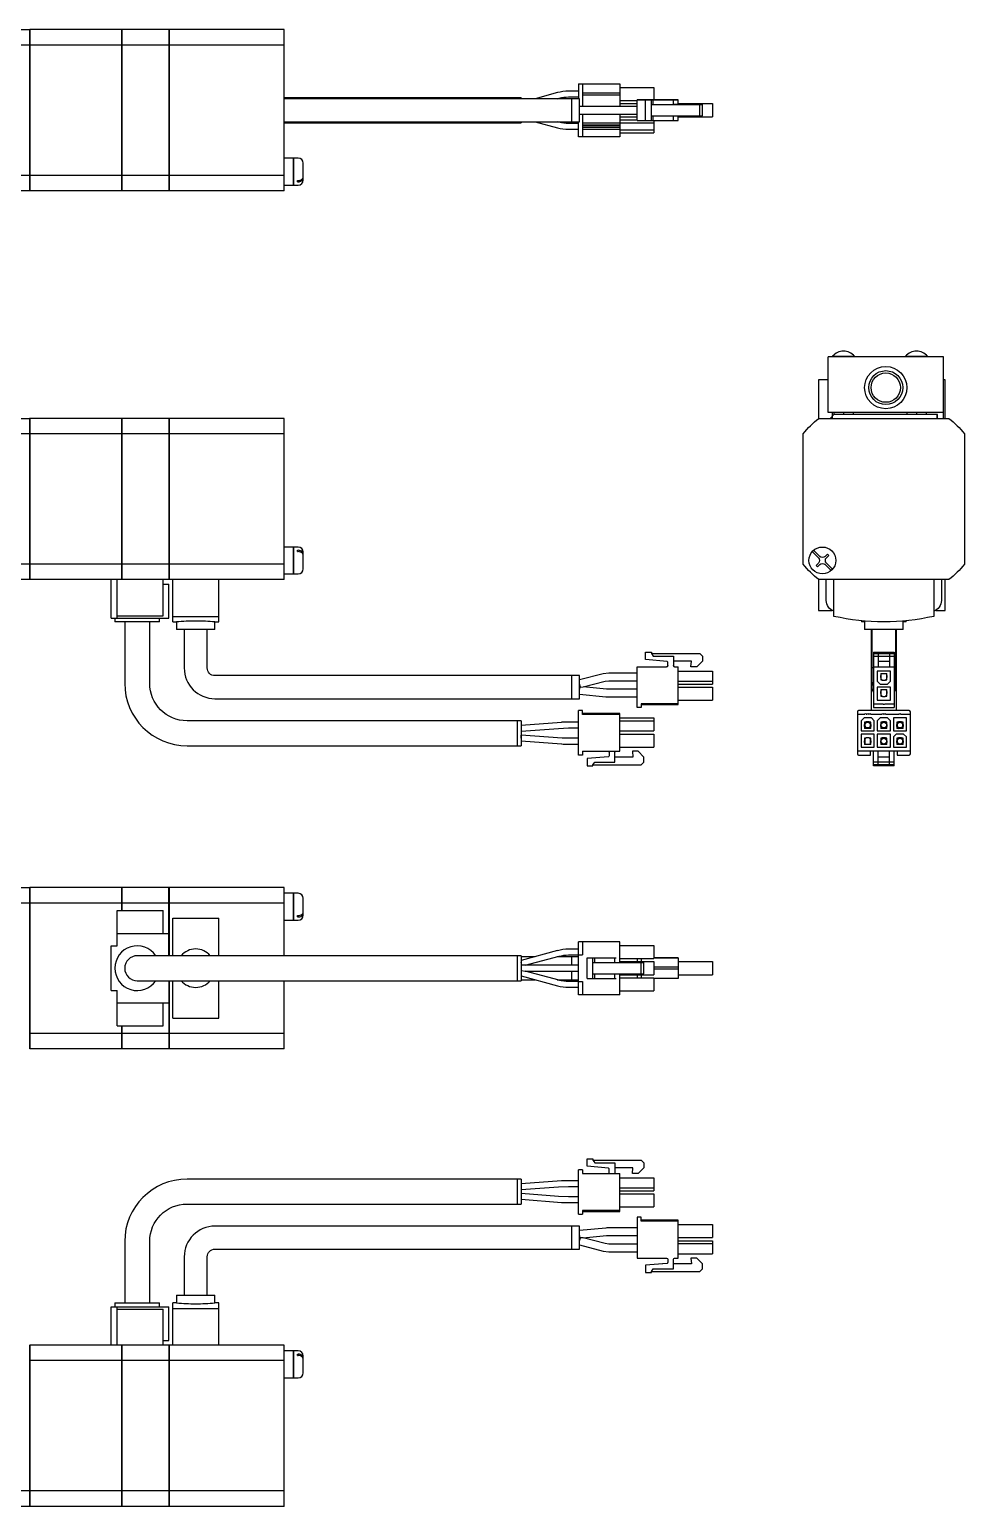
# Model space of a CAD drawing. Extents: x 0 to 506, y -8 to 412.
# Drawn here: x 262.4 to 506, y 27.5 to 412.1 of the extents above; entities that cross this region are included whole.
import ezdxf

# ---------------------------------------------------------------- set-up
doc = ezdxf.new("R2010")
doc.units = 0
doc.header["$LTSCALE"] = 0.5
doc.layers.add('MSM_CONTINUOUS', color=7, linetype='CONTINUOUS')

msp = doc.modelspace()

# ---------------------------------------------------------------- linework, layer by layer
at = {"layer": 'MSM_CONTINUOUS'}
for p, q in [((243.73, 412.1), (262.43, 412.1)), ((262.43, 412.1), (262.43, 370.1)), ((262.48, 412.05), (262.43, 412.05)), ((262.48, 412.1), (262.48, 370.1)), ((286.43, 412.1), (262.48, 412.1)), ((286.43, 412.1), (286.43, 370.1)), ((286.48, 412.05), (286.43, 412.05)), ((286.48, 412.1), (286.48, 370.1)), ((298.73, 412.1), (286.48, 412.1)), ((298.73, 412.1), (298.73, 370.1)), ((298.78, 412.05), (298.73, 412.05)), ((298.78, 412.1), (298.78, 370.1)), ((328.73, 412.1), (298.78, 412.1)), ((328.73, 370.1), (328.73, 412.1)), ((262.43, 408.07), (253.73, 408.07)), ((262.48, 407.82), (262.43, 407.82)), ((286.43, 408.07), (262.48, 408.07)), ((286.48, 407.82), (286.43, 407.82)), ((298.73, 408.07), (286.48, 408.07)), ((298.78, 407.82), (298.73, 407.82)), ((328.73, 408.07), (298.78, 408.07)), ((405.48, 398), (405.48, 394.1)), ((405.48, 398), (416.18, 398)), ((406.48, 398), (406.48, 392.1)), ((416.18, 398), (416.18, 392.1)), ((416.18, 397), (425.08, 397)), ((425.08, 397), (425.08, 393.8)), ((390.48, 394.35), (328.73, 394.35)), ((405.73, 394.1), (328.73, 394.1)), ((389.48, 394.35), (389.48, 394.1)), ((390.48, 394.35), (390.48, 394.1)), ((399.97, 395.67), (394.11, 394.1)), ((399.9, 394.1), (400.36, 394.22)), ((405.48, 396.05), (402.85, 396.05)), ((402.85, 394.55), (405.48, 394.55)), ((403.73, 388.1), (403.73, 394.1)), ((405.73, 388.1), (405.73, 394.1)), ((416.18, 395.55), (406.48, 395.55)), ((416.18, 395.05), (406.48, 395.05)), ((416.18, 393.6), (420.73, 393.6)), ((416.18, 392.8), (420.73, 392.8)), ((420.73, 393.8), (428.38, 393.8)), ((420.73, 393.8), (420.73, 393.8)), ((421.73, 393.8), (420.73, 393.8)), ((420.73, 388.4), (420.73, 393.8)), ((431.43, 393.8), (421.73, 393.8)), ((422.93, 388.4), (422.93, 393.8)), ((422.93, 393.8), (424.43, 393.8)), ((428.5, 393.8), (422.93, 393.8)), ((424.43, 393.8), (424.93, 393.8)), ((424.43, 388.4), (424.43, 393.8)), ((424.43, 392.6), (437.03, 392.6)), ((424.93, 393.8), (430.18, 393.8)), ((424.93, 392.6), (424.93, 393.8)), ((428.38, 393.8), (428.68, 393.8)), ((428.68, 393.8), (428.5, 393.8)), ((430.18, 393.8), (430.48, 393.8)), ((430.18, 392.6), (430.18, 393.8)), ((434.86, 392.6), (430.18, 392.6)), ((430.48, 392.6), (430.18, 392.6)), ((430.48, 393.8), (431.43, 393.8)), ((431.43, 393.8), (431.43, 393.8)), ((431.43, 392.6), (431.43, 393.8)), ((431.43, 392.8), (440.33, 392.8)), ((431.43, 392.8), (440.33, 392.8)), ((431.43, 392.8), (440.33, 392.8)), ((434.73, 392.6), (434.86, 392.6)), ((436.23, 392.6), (434.86, 392.6)), ((437.73, 392.6), (436.23, 392.6)), ((437.03, 389.6), (437.03, 392.6)), ((437.03, 392.6), (437.73, 392.6)), ((437.73, 389.6), (437.73, 392.6)), ((440.33, 392.8), (440.33, 389.4)), ((412.11, 392.1), (405.73, 392.1)), ((412.64, 392.1), (405.73, 392.1)), ((405.73, 390.1), (412.11, 390.1)), ((406.48, 390.1), (406.48, 384.2)), ((413.37, 392.1), (412.11, 392.1)), ((412.11, 390.1), (413.37, 390.1)), ((412.83, 392.1), (412.64, 392.1)), ((420.73, 392.1), (412.83, 392.1)), ((420.73, 392.1), (413.37, 392.1)), ((413.37, 390.1), (420.73, 390.1)), ((416.18, 390.1), (416.18, 384.2)), ((416.18, 389.4), (420.73, 389.4)), ((416.18, 388.6), (420.73, 388.6)), ((424.43, 389.6), (437.03, 389.6)), ((424.93, 388.4), (424.93, 389.6)), ((430.18, 388.4), (430.18, 389.6)), ((431.43, 388.4), (431.43, 389.6)), ((431.43, 389.4), (440.33, 389.4)), ((437.03, 389.6), (437.73, 389.6)), ((328.73, 388.1), (405.73, 388.1)), ((328.73, 387.85), (390.48, 387.85)), ((389.48, 388.1), (389.48, 387.85)), ((390.48, 388.1), (390.48, 387.85)), ((394.11, 388.1), (399.97, 386.53)), ((400.36, 387.98), (399.9, 388.1)), ((405.48, 387.65), (402.86, 387.65)), ((402.86, 386.15), (405.48, 386.15)), ((405.48, 384.2), (405.48, 388.1)), ((416.18, 387.7), (406.48, 387.7)), ((416.18, 387.2), (406.48, 387.2)), ((416.18, 387.15), (406.48, 387.15)), ((416.18, 386.65), (406.48, 386.65)), ((416.18, 386.6), (406.48, 386.6)), ((416.18, 386.1), (406.48, 386.1)), ((416.18, 387.85), (425.08, 387.85)), ((416.18, 385.95), (425.08, 385.95)), ((416.18, 385.2), (425.08, 385.2)), ((420.73, 388.4), (422.93, 388.4)), ((422.93, 388.4), (424.43, 388.4)), ((424.43, 388.4), (424.93, 388.4)), ((424.93, 388.4), (430.18, 388.4)), ((425.08, 388.4), (425.08, 385.2)), ((430.18, 388.4), (430.48, 388.4)), ((430.48, 388.4), (431.43, 388.4)), ((416.18, 384.2), (405.48, 384.2)), ((331.23, 378.6), (328.73, 378.6)), ((331.23, 371.6), (331.23, 378.6)), ((331.28, 378.55), (331.23, 378.55)), ((331.28, 371.6), (331.28, 378.6)), ((332.43, 378.6), (331.28, 378.6)), ((333.73, 372.9), (333.73, 377.3)), ((262.43, 374.13), (253.73, 374.13)), ((262.48, 374.39), (262.43, 374.39)), ((286.43, 374.13), (262.48, 374.13)), ((286.48, 374.39), (286.43, 374.39)), ((298.73, 374.13), (286.48, 374.13)), ((298.78, 374.39), (298.73, 374.39)), ((328.73, 374.13), (298.78, 374.13)), ((262.43, 370.1), (247.23, 370.1)), ((262.48, 370.15), (262.43, 370.15)), ((286.43, 370.1), (262.48, 370.1)), ((286.48, 370.15), (286.43, 370.15)), ((298.73, 370.1), (286.48, 370.1)), ((298.78, 370.15), (298.73, 370.15)), ((328.73, 370.1), (298.78, 370.1)), ((328.73, 371.6), (331.23, 371.6)), ((331.23, 371.65), (331.28, 371.65)), ((331.28, 371.6), (332.43, 371.6)), ((332.23, 372.81), (332.43, 372.81)), ((332.23, 372.46), (332.23, 372.81)), ((332.23, 372.46), (332.43, 372.46)), ((471.63, 327.01), (477.33, 327.01)), ((471.63, 327.01), (471.63, 326.85)), ((477.33, 326.85), (477.33, 327.01)), ((490.63, 327.01), (496.33, 327.01)), ((490.63, 327.01), (490.63, 326.85)), ((496.33, 326.85), (496.33, 327.01)), ((470.48, 312.35), (470.48, 326.85)), ((500.48, 326.85), (470.48, 326.85)), ((500.48, 310.85), (500.48, 326.85)), ((467.98, 320.85), (467.98, 310.85)), ((470.48, 320.85), (467.98, 320.85)), ((500.98, 320.85), (500.48, 320.85)), ((500.98, 310.85), (500.98, 320.85)), ((500.48, 312.35), (470.48, 312.35)), ((471.98, 311.85), (470.98, 310.85)), ((471.48, 312.35), (471.48, 310.85)), ((471.98, 312.35), (471.98, 311.85)), ((498.98, 311.85), (471.98, 311.85)), ((474.48, 312.35), (474.48, 311.85)), ((476.98, 312.35), (476.98, 311.85)), ((490.98, 312.35), (490.98, 311.85)), ((493.48, 312.35), (493.48, 311.85)), ((495.98, 312.35), (495.98, 311.85)), ((498.88, 310.85), (498.88, 311.85)), ((498.98, 310.85), (498.98, 311.85)), ((243.73, 310.85), (262.43, 310.85)), ((262.43, 310.85), (262.43, 268.85)), ((262.48, 310.8), (262.43, 310.8)), ((262.48, 310.85), (262.48, 268.85)), ((286.43, 310.85), (262.48, 310.85)), ((286.43, 310.85), (286.43, 268.85)), ((286.48, 310.8), (286.43, 310.8)), ((286.48, 310.85), (286.48, 268.85)), ((298.73, 310.85), (286.48, 310.85)), ((298.73, 310.85), (298.73, 268.85)), ((298.78, 310.8), (298.73, 310.8)), ((298.78, 310.85), (298.78, 268.85)), ((328.73, 310.85), (298.78, 310.85)), ((328.73, 268.85), (328.73, 310.85)), ((468.01, 310.85), (501.95, 310.85)), ((262.43, 306.82), (253.73, 306.82)), ((262.48, 306.57), (262.43, 306.57)), ((286.43, 306.82), (262.48, 306.82)), ((286.48, 306.57), (286.43, 306.57)), ((298.73, 306.82), (286.48, 306.82)), ((298.78, 306.57), (298.73, 306.57)), ((328.73, 306.82), (298.78, 306.82)), ((463.98, 272.88), (463.98, 306.82)), ((505.98, 306.82), (505.98, 272.88)), ((331.23, 277.35), (328.73, 277.35)), ((331.23, 270.35), (331.23, 277.35)), ((331.28, 277.3), (331.23, 277.3)), ((331.28, 270.35), (331.28, 277.35)), ((332.43, 277.35), (331.28, 277.35)), ((262.48, 273.14), (262.43, 273.14)), ((286.48, 273.14), (286.43, 273.14)), ((298.78, 273.14), (298.73, 273.14)), ((332.23, 276.5), (332.43, 276.5)), ((332.23, 276.14), (332.23, 276.5)), ((332.23, 276.14), (332.43, 276.14)), ((333.73, 271.65), (333.73, 276.05)), ((467.92, 274.56), (466.34, 276.14)), ((466.69, 276.5), (468.27, 274.91)), ((467.32, 272.54), (467.92, 273.14)), ((469.69, 274.91), (470.29, 275.51)), ((470.64, 275.16), (470.04, 274.56)), ((470.04, 273.14), (470.7, 272.48)), ((470.29, 275.51), (470.64, 275.16)), ((262.43, 272.88), (253.73, 272.88)), ((286.43, 272.88), (262.48, 272.88)), ((298.73, 272.88), (286.48, 272.88)), ((328.73, 272.88), (298.78, 272.88)), ((328.73, 270.35), (331.23, 270.35)), ((331.23, 270.4), (331.28, 270.4)), ((331.28, 270.35), (332.43, 270.35)), ((467.67, 272.19), (467.32, 272.54)), ((468.27, 272.79), (467.67, 272.19)), ((470.35, 272.13), (469.69, 272.79)), ((471.27, 271.21), (470.35, 272.13)), ((470.7, 272.48), (471.63, 271.56)), ((262.43, 268.85), (243.73, 268.85)), ((262.48, 268.9), (262.43, 268.9)), ((298.73, 268.85), (262.48, 268.85)), ((283.73, 258.85), (283.73, 268.85)), ((285.23, 258.85), (285.23, 268.85)), ((286.48, 268.9), (286.43, 268.9)), ((297.23, 259.45), (297.23, 268.85)), ((297.23, 267.65), (298.73, 267.65)), ((298.78, 268.9), (298.73, 268.9)), ((298.73, 258.85), (298.73, 267.65)), ((328.73, 268.85), (298.78, 268.85)), ((299.73, 257.86), (299.73, 268.85)), ((311.73, 257.86), (311.73, 268.85)), ((467.98, 268.88), (467.98, 260.85)), ((501.95, 268.85), (468.01, 268.85)), ((469.98, 263.43), (469.98, 268.85)), ((471.98, 259.28), (471.98, 268.85)), ((497.98, 268.85), (497.98, 259.28)), ((499.98, 268.85), (499.98, 263.43)), ((500.98, 260.85), (500.98, 268.85)), ((283.73, 258.85), (298.73, 258.85)), ((284.66, 258.85), (284.66, 257.85)), ((296.3, 257.85), (284.66, 257.85)), ((285.23, 259.45), (297.23, 259.45)), ((287.23, 257.85), (287.23, 241.85)), ((293.73, 241.85), (293.73, 257.85)), ((296.3, 257.85), (296.3, 258.85)), ((299.73, 259.28), (311.73, 259.28)), ((299.73, 257.86), (300.73, 257.86)), ((300.73, 257.86), (300.73, 255.85)), ((310.73, 257.86), (311.73, 257.86)), ((310.73, 255.85), (310.73, 257.86)), ((467.98, 260.85), (471.45, 260.85)), ((479.16, 258.14), (479.16, 257.85)), ((479.98, 257.85), (479.16, 257.85)), ((479.98, 258.07), (479.98, 255.85)), ((489.98, 255.85), (489.98, 258.07)), ((490.8, 257.85), (489.98, 257.85)), ((490.8, 257.85), (490.8, 258.14)), ((498.51, 260.85), (500.98, 260.85)), ((310.73, 255.85), (300.73, 255.85)), ((302.73, 255.85), (302.73, 245.85)), ((308.73, 245.85), (308.73, 255.85)), ((489.98, 255.85), (479.98, 255.85)), ((481.73, 234.75), (481.73, 255.85)), ((481.98, 240.85), (481.98, 255.85)), ((487.98, 255.85), (487.98, 240.85)), ((488.23, 255.85), (488.23, 234.75)), ((420.73, 246.15), (428.38, 246.15)), ((420.73, 235.55), (420.73, 246.15)), ((420.73, 246.15), (428.38, 246.15)), ((422.93, 249.95), (424.43, 249.95)), ((422.93, 248.04), (422.93, 249.95)), ((422.93, 249.95), (424.43, 249.95)), ((428.5, 247.55), (422.93, 248.04)), ((424.43, 249.95), (424.43, 249.65)), ((424.43, 249.65), (424.93, 248.95)), ((424.43, 249.65), (437.03, 249.65)), ((424.43, 249.65), (437.03, 249.65)), ((424.93, 248.95), (430.18, 248.95)), ((428.39, 246.15), (428.38, 246.15)), ((428.68, 246.45), (428.68, 247.35)), ((430.18, 248.95), (430.18, 246.45)), ((434.86, 247.65), (430.18, 247.65)), ((430.48, 246.15), (431.43, 246.15)), ((430.48, 246.15), (431.43, 246.15)), ((430.48, 246.15), (430.48, 246.15)), ((431.43, 236.3), (431.43, 246.15)), ((434.73, 246.15), (434.86, 247.65)), ((434.73, 246.15), (434.86, 247.65)), ((436.23, 246.15), (434.73, 246.15)), ((437.73, 247.65), (436.23, 246.15)), ((437.03, 249.65), (437.73, 248.95)), ((437.03, 249.65), (437.73, 248.95)), ((437.73, 248.95), (437.73, 247.65)), ((482.28, 249.95), (487.68, 249.95)), ((482.28, 249.95), (482.28, 235.55)), ((482.28, 249.65), (487.68, 249.65)), ((482.28, 248.95), (487.68, 248.95)), ((482.28, 246.15), (487.68, 246.15)), ((483.48, 249.65), (483.48, 246.15)), ((483.48, 247.65), (486.48, 247.65)), ((486.48, 249.65), (486.48, 246.15)), ((487.68, 249.95), (487.68, 235.55)), ((405.73, 243.85), (310.73, 243.85)), ((403.73, 237.85), (403.73, 243.85)), ((411.86, 244.33), (405.73, 242.74)), ((405.73, 237.85), (405.73, 243.85)), ((406.68, 240.92), (412.36, 242.4)), ((413.37, 244.53), (411.86, 244.33)), ((412.36, 242.4), (413.37, 242.53)), ((420.73, 244.53), (413.37, 244.53)), ((413.37, 242.53), (420.73, 242.53)), ((431.43, 245.05), (440.33, 245.05)), ((431.43, 245.05), (440.33, 245.05)), ((431.43, 242.4), (440.33, 242.4)), ((440.33, 245.05), (440.33, 241.65)), ((481.98, 243.85), (481.73, 243.85)), ((482.28, 245.85), (481.98, 245.85)), ((483.28, 245.05), (483.28, 242.4)), ((486.68, 245.05), (483.28, 245.05)), ((483.28, 242.4), (484.03, 241.65)), ((484.23, 243.9), (484.08, 243.9)), ((484.08, 243.9), (484.08, 243.4)), ((484.08, 243.4), (484.23, 243.4)), ((484.18, 244.4), (484.18, 243.9)), ((484.18, 244.4), (485.78, 244.4)), ((484.18, 243.4), (484.18, 242.75)), ((484.18, 242.75), (484.51, 242.75)), ((484.23, 244.4), (484.23, 243.03)), ((484.23, 243.03), (484.61, 242.65)), ((484.61, 242.65), (485.36, 242.65)), ((485.36, 242.65), (485.73, 243.03)), ((485.46, 242.75), (485.78, 242.75)), ((485.73, 243.03), (485.73, 244.4)), ((485.73, 243.9), (485.88, 243.9)), ((485.73, 243.4), (485.88, 243.4)), ((485.78, 243.9), (485.78, 244.4)), ((485.78, 242.75), (485.78, 243.4)), ((485.88, 243.4), (485.88, 243.9)), ((485.93, 241.65), (486.68, 242.4)), ((486.68, 242.4), (486.68, 245.05)), ((487.98, 245.85), (487.68, 245.85)), ((488.23, 243.85), (487.98, 243.85)), ((405.95, 240.86), (405.73, 241.7)), ((405.95, 240.86), (405.73, 241.7)), ((405.73, 240), (405.83, 241)), ((405.73, 239), (412.54, 238.34)), ((405.92, 240.99), (405.83, 241)), ((405.95, 240.86), (406.68, 240.92)), ((412.73, 240.33), (406.68, 240.92)), ((412.83, 240.33), (412.73, 240.33)), ((420.73, 240.33), (412.83, 240.33)), ((431.43, 241.65), (440.33, 241.65)), ((431.43, 240.85), (440.33, 240.85)), ((431.43, 240.85), (440.33, 240.85)), ((440.33, 240.85), (440.33, 237.45)), ((483.28, 240.85), (483.28, 237.45)), ((486.68, 240.85), (483.28, 240.85)), ((484.03, 241.65), (485.93, 241.65)), ((484.23, 239.7), (484.08, 239.7)), ((484.08, 239.7), (484.08, 239.2)), ((484.08, 239.2), (484.23, 239.2)), ((484.18, 240.2), (484.18, 239.7)), ((484.18, 240.2), (485.78, 240.2)), ((484.18, 239.2), (484.18, 238.55)), ((484.18, 238.55), (484.51, 238.55)), ((484.23, 240.2), (484.23, 238.83)), ((484.23, 238.83), (484.61, 238.45)), ((485.36, 238.45), (485.73, 238.83)), ((485.46, 238.55), (485.78, 238.55)), ((485.73, 238.83), (485.73, 240.2)), ((485.73, 239.7), (485.88, 239.7)), ((485.73, 239.2), (485.88, 239.2)), ((485.78, 239.7), (485.78, 240.2)), ((485.78, 238.55), (485.78, 239.2)), ((485.88, 239.2), (485.88, 239.7)), ((486.68, 237.45), (486.68, 240.85)), ((310.73, 237.85), (405.73, 237.85)), ((405.48, 223.15), (405.48, 234.75)), ((406.48, 234.75), (405.48, 234.75)), ((406.48, 233.75), (406.48, 234.75)), ((412.54, 238.34), (412.83, 238.33)), ((412.83, 238.33), (420.73, 238.33)), ((421.73, 235.55), (420.73, 235.55)), ((431.43, 236.55), (421.73, 236.55)), ((421.73, 236.55), (421.73, 235.55)), ((421.73, 236.3), (431.43, 236.3)), ((431.43, 237.45), (440.33, 237.45)), ((491.58, 234.75), (478.38, 234.75)), ((482.28, 236.55), (484.73, 236.55)), ((482.28, 235.55), (487.68, 235.55)), ((483.28, 237.45), (486.68, 237.45)), ((484.61, 238.45), (485.36, 238.45)), ((485.23, 236.55), (487.68, 236.55)), ((390.48, 232.1), (303.48, 232.1)), ((389.48, 232.1), (389.48, 225.6)), ((390.48, 232.1), (390.48, 225.6)), ((401.03, 231.69), (390.48, 230.85)), ((405.48, 231.73), (401.88, 231.73)), ((416.18, 234), (406.48, 234)), ((416.18, 233.75), (406.48, 233.75)), ((416.18, 224.15), (416.18, 234)), ((416.18, 232.85), (425.08, 232.85)), ((416.18, 232.1), (425.08, 232.1)), ((425.08, 232.85), (425.08, 229.45)), ((478.08, 234.45), (478.08, 223.45)), ((479.98, 233.75), (478.08, 233.75)), ((479.83, 232.85), (479.08, 232.1)), ((479.08, 232.1), (479.08, 229.45)), ((481.73, 232.85), (479.83, 232.85)), ((480.03, 231.1), (479.88, 231.1)), ((479.88, 231.1), (479.88, 230.6)), ((480.31, 231.75), (479.98, 231.75)), ((479.98, 231.75), (479.98, 231.1)), ((480.31, 231.75), (480.03, 231.48)), ((480.03, 231.48), (480.03, 230.1)), ((480.41, 231.85), (480.31, 231.75)), ((481.16, 231.85), (480.41, 231.85)), ((480.53, 233.75), (480.48, 233.75)), ((481, 231.7), (481.45, 231.56)), ((481.08, 233.75), (481.03, 233.75)), ((481.53, 231.48), (481.16, 231.85)), ((481.58, 231.75), (481.26, 231.75)), ((481.53, 230.1), (481.53, 231.48)), ((481.68, 231.1), (481.53, 231.1)), ((484.46, 233.75), (481.58, 233.75)), ((481.58, 231.1), (481.58, 231.75)), ((481.68, 230.6), (481.68, 231.1)), ((482.48, 232.1), (481.73, 232.85)), ((482.48, 229.45), (482.48, 232.1)), ((484.03, 232.85), (483.28, 232.1)), ((483.28, 232.1), (483.28, 229.45)), ((485.93, 232.85), (484.03, 232.85)), ((484.08, 231.1), (484.08, 230.6)), ((484.23, 231.1), (484.08, 231.1)), ((484.51, 231.75), (484.18, 231.75)), ((484.18, 231.75), (484.18, 231.1)), ((484.51, 231.75), (484.23, 231.48)), ((484.23, 231.48), (484.23, 230.1)), ((484.61, 231.85), (484.51, 231.75)), ((485.36, 231.85), (484.61, 231.85)), ((485.01, 233.75), (484.96, 233.75)), ((485.73, 231.48), (485.36, 231.85)), ((485.78, 231.75), (485.46, 231.75)), ((488.93, 233.75), (485.51, 233.75)), ((485.73, 230.1), (485.73, 231.48)), ((485.88, 231.1), (485.73, 231.1)), ((485.78, 231.1), (485.78, 231.75)), ((485.88, 230.6), (485.88, 231.1)), ((486.68, 232.1), (485.93, 232.85)), ((486.68, 229.45), (486.68, 232.1)), ((487.48, 232.85), (487.48, 229.45)), ((490.88, 232.85), (487.48, 232.85)), ((488.43, 231.1), (488.28, 231.1)), ((488.28, 231.1), (488.28, 230.6)), ((488.71, 231.75), (488.38, 231.75)), ((488.38, 231.75), (488.38, 231.1)), ((488.71, 231.75), (488.43, 231.48)), ((488.43, 231.48), (488.43, 230.1)), ((488.97, 231.7), (488.52, 231.56)), ((488.81, 231.85), (488.71, 231.75)), ((489.56, 231.85), (488.81, 231.85)), ((491.88, 233.75), (489.43, 233.75)), ((489.66, 231.75), (489.56, 231.85)), ((489.98, 231.75), (489.66, 231.75)), ((489.93, 231.48), (489.66, 231.75)), ((489.93, 230.1), (489.93, 231.48)), ((490.08, 231.1), (489.93, 231.1)), ((489.98, 231.1), (489.98, 231.75)), ((490.08, 230.6), (490.08, 231.1)), ((490.88, 229.45), (490.88, 232.85)), ((491.88, 223.45), (491.88, 234.45)), ((390.48, 227.6), (390.54, 228.35)), ((390.54, 228.35), (390.48, 228.32)), ((390.54, 229.35), (400.22, 230.12)), ((401.17, 227.55), (390.54, 228.35)), ((400.22, 230.12), (402.86, 230.23)), ((405.48, 227.53), (401.86, 227.53)), ((402.86, 230.23), (405.48, 230.23)), ((416.18, 229.45), (425.08, 229.45)), ((416.18, 228.65), (425.08, 228.65)), ((425.08, 228.65), (425.08, 225.25)), ((479.08, 229.45), (482.48, 229.45)), ((479.08, 228.65), (479.08, 225.25)), ((482.48, 228.65), (479.08, 228.65)), ((479.88, 230.6), (480.03, 230.6)), ((479.98, 230.6), (479.98, 230.1)), ((481.58, 230.1), (479.98, 230.1)), ((479.98, 227.55), (479.98, 226.9)), ((480.31, 227.55), (479.98, 227.55)), ((480.41, 227.65), (480.03, 227.28)), ((480.03, 227.28), (480.03, 225.9)), ((481.16, 227.65), (480.41, 227.65)), ((481.09, 230.1), (480.57, 230.26)), ((481.26, 227.55), (481.16, 227.65)), ((481.58, 227.55), (481.26, 227.55)), ((481.53, 227.28), (481.26, 227.55)), ((481.68, 230.6), (481.53, 230.6)), ((481.53, 225.9), (481.53, 227.28)), ((481.58, 230.1), (481.58, 230.6)), ((481.58, 226.9), (481.58, 227.55)), ((482.48, 225.25), (482.48, 228.65)), ((483.28, 229.45), (486.68, 229.45)), ((483.28, 228.65), (483.28, 225.25)), ((486.68, 228.65), (483.28, 228.65)), ((484.08, 230.6), (484.23, 230.6)), ((484.18, 230.6), (484.18, 230.1)), ((485.78, 230.1), (484.18, 230.1)), ((484.51, 227.55), (484.18, 227.55)), ((484.18, 227.55), (484.18, 226.9)), ((484.24, 230.1), (484.23, 230.18)), ((484.61, 227.65), (484.23, 227.28)), ((484.23, 227.28), (484.23, 225.9)), ((485.36, 227.65), (484.61, 227.65)), ((485.73, 227.28), (485.36, 227.65)), ((485.78, 227.55), (485.46, 227.55)), ((485.88, 230.6), (485.73, 230.6)), ((485.73, 230.1), (485.73, 230.18)), ((485.73, 225.9), (485.73, 227.28)), ((485.78, 230.1), (485.78, 230.6)), ((485.78, 226.9), (485.78, 227.55)), ((486.68, 225.25), (486.68, 228.65)), ((487.48, 229.45), (490.88, 229.45)), ((488.23, 228.65), (487.48, 227.9)), ((487.48, 227.9), (487.48, 225.25)), ((490.13, 228.65), (488.23, 228.65)), ((488.28, 230.6), (488.43, 230.6)), ((488.38, 230.6), (488.38, 230.1)), ((489.98, 230.1), (488.38, 230.1)), ((488.71, 227.55), (488.38, 227.55)), ((488.38, 227.55), (488.38, 226.9)), ((488.81, 227.65), (488.43, 227.28)), ((488.43, 227.28), (488.43, 225.9)), ((489.56, 227.65), (488.81, 227.65)), ((489.38, 227.5), (488.84, 227.65)), ((488.87, 230.1), (489.4, 230.26)), ((489.93, 227.28), (489.56, 227.65)), ((489.98, 227.55), (489.66, 227.55)), ((490.08, 230.6), (489.93, 230.6)), ((489.93, 225.9), (489.93, 227.28)), ((489.98, 230.1), (489.98, 230.6)), ((489.98, 226.9), (489.98, 227.55)), ((490.88, 227.9), (490.13, 228.65)), ((490.88, 225.25), (490.88, 227.9)), ((303.48, 225.6), (390.48, 225.6)), ((390.48, 226.85), (401.05, 226.06)), ((401.86, 226.03), (405.48, 226.03)), ((406.48, 223.15), (405.48, 223.15)), ((406.48, 224.15), (406.48, 223.15)), ((406.48, 224.15), (416.18, 224.15)), ((413.43, 223.85), (413.43, 222.95)), ((414.93, 221.35), (414.93, 223.85)), ((416.18, 225.25), (425.08, 225.25)), ((420.98, 224.15), (419.48, 224.15)), ((419.48, 224.15), (419.61, 222.65)), ((422.48, 222.65), (420.98, 224.15)), ((491.88, 224.15), (478.08, 224.15)), ((478.38, 223.15), (481.48, 223.15)), ((479.08, 225.25), (482.48, 225.25)), ((480.03, 226.9), (479.88, 226.9)), ((479.88, 226.9), (479.88, 226.4)), ((479.88, 226.4), (480.03, 226.4)), ((479.98, 226.4), (479.98, 225.9)), ((481.58, 225.9), (479.98, 225.9)), ((481.48, 223.15), (481.48, 224.15)), ((481.68, 226.9), (481.53, 226.9)), ((481.68, 226.4), (481.53, 226.4)), ((481.58, 225.9), (481.58, 226.4)), ((481.68, 226.4), (481.68, 226.9)), ((482.28, 220.35), (482.28, 224.15)), ((483.28, 225.25), (486.68, 225.25)), ((483.48, 220.65), (483.48, 224.15)), ((484.23, 226.9), (484.08, 226.9)), ((484.08, 226.9), (484.08, 226.4)), ((484.08, 226.4), (484.23, 226.4)), ((484.18, 226.4), (484.18, 225.9)), ((485.78, 225.9), (484.18, 225.9)), ((485.88, 226.9), (485.73, 226.9)), ((485.88, 226.4), (485.73, 226.4)), ((485.78, 225.9), (485.78, 226.4)), ((485.88, 226.4), (485.88, 226.9)), ((486.48, 220.65), (486.48, 224.15)), ((487.48, 225.25), (490.88, 225.25)), ((487.68, 220.35), (487.68, 224.15)), ((488.28, 226.9), (488.28, 226.4)), ((488.43, 226.9), (488.28, 226.9)), ((488.28, 226.4), (488.43, 226.4)), ((488.38, 226.4), (488.38, 225.9)), ((489.98, 225.9), (488.38, 225.9)), ((488.43, 226.21), (488.98, 226.05)), ((488.48, 224.15), (488.48, 223.15)), ((488.48, 223.15), (491.58, 223.15)), ((490.08, 226.9), (489.93, 226.9)), ((490.08, 226.4), (489.93, 226.4)), ((489.98, 225.9), (489.98, 226.4)), ((490.08, 226.4), (490.08, 226.9)), ((413.25, 222.75), (407.68, 222.27)), ((407.68, 222.27), (407.68, 220.35)), ((407.68, 220.35), (409.18, 220.35)), ((409.18, 220.65), (409.68, 221.35)), ((409.18, 220.35), (409.18, 220.65)), ((409.18, 220.65), (421.78, 220.65)), ((409.68, 221.35), (414.93, 221.35)), ((419.61, 222.65), (414.93, 222.65)), ((421.78, 220.65), (422.48, 221.35)), ((422.48, 221.35), (422.48, 222.65)), ((487.68, 221.35), (482.28, 221.35)), ((487.68, 220.65), (482.28, 220.65)), ((487.68, 220.35), (482.28, 220.35)), ((486.48, 222.65), (483.48, 222.65)), ((247.23, 188.67), (262.43, 188.67)), ((262.43, 188.67), (262.43, 146.67)), ((262.48, 188.62), (262.43, 188.62)), ((262.48, 188.67), (262.48, 146.67)), ((286.43, 188.67), (262.48, 188.67)), ((286.43, 188.67), (286.43, 182.67)), ((286.48, 188.62), (286.43, 188.62)), ((286.48, 188.67), (286.48, 182.67)), ((298.73, 188.67), (286.48, 188.67)), ((298.73, 170.92), (298.73, 188.67)), ((298.78, 188.62), (298.73, 188.62)), ((298.78, 188.67), (298.78, 170.92)), ((328.73, 188.67), (298.78, 188.67)), ((328.73, 170.92), (328.73, 188.67)), ((262.43, 184.64), (253.73, 184.64)), ((286.43, 184.64), (262.48, 184.64)), ((298.73, 184.64), (286.48, 184.64)), ((328.73, 184.64), (298.78, 184.64)), ((331.23, 187.17), (328.73, 187.17)), ((331.23, 180.17), (331.23, 187.17)), ((331.28, 187.12), (331.23, 187.12)), ((331.28, 180.17), (331.28, 187.17)), ((332.43, 187.17), (331.28, 187.17)), ((333.73, 181.47), (333.73, 185.87)), ((262.48, 184.38), (262.43, 184.38)), ((285.23, 173.45), (285.23, 182.67)), ((285.23, 182.67), (297.23, 182.67)), ((286.48, 184.38), (286.43, 184.38)), ((297.23, 176.67), (297.23, 182.67)), ((298.78, 184.38), (298.73, 184.38)), ((332.23, 181.37), (332.43, 181.37)), ((332.23, 181.02), (332.23, 181.37)), ((332.23, 181.02), (332.43, 181.02)), ((299.73, 170.92), (299.73, 180.67)), ((299.73, 180.67), (311.73, 180.67)), ((311.73, 170.92), (311.73, 180.67)), ((328.73, 180.17), (331.23, 180.17)), ((331.23, 180.22), (331.28, 180.22)), ((331.28, 180.17), (332.43, 180.17)), ((283.73, 161.89), (283.73, 173.45)), ((283.73, 173.45), (285.23, 173.45)), ((285.23, 176.67), (298.73, 176.67)), ((405.48, 160.77), (405.48, 174.57)), ((416.18, 174.57), (405.48, 174.57)), ((406.48, 174.57), (406.48, 171.17)), ((416.18, 169.17), (416.18, 174.57)), ((416.18, 173.57), (425.08, 173.57)), ((425.08, 173.57), (425.08, 170.17)), ((390.48, 170.92), (290.48, 170.92)), ((389.48, 170.92), (389.48, 164.42)), ((399.97, 172.24), (390.48, 169.69)), ((390.48, 170.92), (390.48, 164.42)), ((394.11, 170.67), (390.48, 170.67)), ((391.51, 168.42), (400.36, 170.79)), ((405.48, 170.67), (399.9, 170.67)), ((405.48, 172.62), (402.86, 172.62)), ((402.86, 171.12), (405.48, 171.12)), ((403.73, 168.42), (403.73, 170.67)), ((405.48, 171.17), (406.48, 171.17)), ((407.68, 164.97), (407.68, 170.37)), ((407.68, 170.37), (415.23, 170.37)), ((409.18, 164.97), (409.18, 170.37)), ((409.68, 169.17), (409.68, 170.37)), ((414.93, 169.17), (414.93, 170.37)), ((416.18, 170.17), (425.08, 170.17)), ((416.18, 169.37), (425.08, 169.37)), ((420.73, 170.17), (420.73, 169.37)), ((421.73, 170.17), (421.73, 169.37)), ((425.08, 170.37), (428.38, 170.37)), ((428.5, 170.37), (425.08, 170.37)), ((425.08, 170.37), (430.18, 170.37)), ((431.43, 170.37), (425.08, 170.37)), ((425.08, 169.37), (425.08, 165.97)), ((428.38, 170.37), (428.68, 170.37)), ((428.68, 170.37), (428.5, 170.37)), ((430.18, 170.37), (430.48, 170.37)), ((430.48, 170.37), (431.43, 170.37)), ((431.43, 170.37), (431.43, 170.37)), ((431.43, 170.37), (431.43, 164.97)), ((431.43, 169.37), (440.33, 169.37)), ((431.43, 169.37), (440.33, 169.37)), ((431.43, 169.37), (440.33, 169.37)), ((440.33, 169.37), (440.33, 165.97)), ((390.48, 168.7), (390.57, 168.42)), ((405.48, 168.42), (390.48, 168.42)), ((390.48, 166.92), (390.58, 166.92)), ((390.48, 165.64), (399.97, 163.09)), ((390.62, 167.03), (391.51, 166.92)), ((391.51, 166.92), (405.48, 166.92)), ((400.36, 164.54), (391.51, 166.92)), ((403.73, 164.67), (403.73, 166.92)), ((409.18, 169.17), (422.48, 169.17)), ((409.18, 166.17), (422.48, 166.17)), ((409.68, 164.97), (409.68, 166.17)), ((414.93, 164.97), (414.93, 166.17)), ((416.18, 160.77), (416.18, 166.17)), ((416.18, 165.97), (425.08, 165.97)), ((420.73, 165.97), (420.73, 165.17)), ((421.73, 165.97), (421.73, 165.17)), ((421.78, 166.17), (421.78, 169.17)), ((422.48, 166.17), (422.48, 169.17)), ((431.43, 167.92), (425.08, 167.92)), ((431.43, 167.42), (425.08, 167.42)), ((431.43, 165.97), (440.33, 165.97)), ((283.73, 161.89), (285.23, 161.89)), ((285.23, 152.67), (285.23, 161.89)), ((290.48, 164.42), (390.48, 164.42)), ((298.73, 164.42), (298.73, 146.67)), ((298.78, 164.42), (298.78, 146.67)), ((299.73, 154.67), (299.73, 164.42)), ((311.73, 154.67), (311.73, 164.42)), ((328.73, 146.67), (328.73, 164.42)), ((390.48, 164.67), (394.11, 164.67)), ((399.9, 164.67), (405.48, 164.67)), ((400.58, 164.49), (400.36, 164.55)), ((405.48, 164.22), (402.85, 164.22)), ((402.85, 162.72), (405.48, 162.72)), ((405.48, 164.17), (406.48, 164.17)), ((406.48, 164.17), (406.48, 160.77)), ((407.68, 164.97), (415.23, 164.97)), ((416.18, 165.17), (425.08, 165.17)), ((416.18, 161.77), (425.08, 161.77)), ((425.08, 165.17), (425.08, 161.77)), ((431.43, 164.97), (425.08, 164.97)), ((285.23, 158.67), (298.73, 158.67)), ((297.23, 152.67), (297.23, 158.67)), ((416.18, 160.77), (405.48, 160.77)), ((299.73, 154.67), (311.73, 154.67)), ((262.48, 150.95), (262.43, 150.95)), ((286.43, 150.7), (262.48, 150.7)), ((285.23, 152.67), (297.23, 152.67)), ((286.43, 152.67), (286.43, 146.67)), ((286.48, 150.95), (286.43, 150.95)), ((286.48, 152.67), (286.48, 146.67)), ((298.73, 150.7), (286.48, 150.7)), ((298.78, 150.95), (298.73, 150.95)), ((328.73, 150.7), (298.78, 150.7)), ((262.48, 146.72), (262.43, 146.72)), ((286.43, 146.67), (262.48, 146.67)), ((286.48, 146.72), (286.43, 146.72)), ((298.73, 146.67), (286.48, 146.67)), ((298.78, 146.72), (298.73, 146.72)), ((328.73, 146.67), (298.78, 146.67)), ((407.68, 116.09), (407.68, 118)), ((407.68, 118), (409.18, 118)), ((413.25, 115.6), (407.68, 116.09)), ((409.18, 118), (409.18, 117.7)), ((409.18, 117.7), (409.68, 117)), ((409.18, 117.7), (421.78, 117.7)), ((409.68, 117), (414.93, 117)), ((413.43, 114.5), (413.43, 115.4)), ((414.93, 117), (414.93, 114.5)), ((419.61, 115.7), (414.93, 115.7)), ((419.48, 114.2), (419.61, 115.7)), ((422.48, 115.7), (420.98, 114.2)), ((421.78, 117.7), (422.48, 117)), ((422.48, 117), (422.48, 115.7)), ((390.48, 112.75), (303.48, 112.75)), ((389.48, 112.75), (389.48, 106.25)), ((390.48, 112.75), (390.48, 106.25)), ((401.05, 112.29), (390.48, 111.5)), ((405.48, 112.33), (401.86, 112.33)), ((405.48, 103.6), (405.48, 115.2)), ((406.48, 115.2), (405.48, 115.2)), ((406.48, 115.2), (406.48, 114.2)), ((406.48, 114.2), (416.18, 114.2)), ((416.18, 104.35), (416.18, 114.2)), ((416.18, 113.1), (425.08, 113.1)), ((420.98, 114.2), (419.48, 114.2)), ((425.08, 113.1), (425.08, 109.7)), ((390.54, 110), (390.48, 110.03)), ((390.54, 110), (400.22, 110.73)), ((400.22, 108.23), (390.54, 109)), ((400.22, 110.73), (402.85, 110.83)), ((402.86, 108.13), (400.22, 108.23)), ((402.85, 110.83), (405.48, 110.83)), ((405.48, 108.13), (402.86, 108.13)), ((416.18, 110.45), (425.08, 110.45)), ((416.18, 109.7), (425.08, 109.7)), ((416.18, 108.9), (425.08, 108.9)), ((425.08, 108.9), (425.08, 105.5)), ((303.48, 106.25), (390.48, 106.25)), ((390.48, 107.5), (401.03, 106.66)), ((401.88, 106.63), (405.48, 106.63)), ((416.18, 104.6), (406.48, 104.6)), ((406.48, 104.6), (406.48, 103.6)), ((406.48, 104.35), (416.18, 104.35)), ((416.18, 105.5), (425.08, 105.5)), ((405.73, 100.5), (310.73, 100.5)), ((403.73, 94.5), (403.73, 100.5)), ((405.48, 103.6), (406.48, 103.6)), ((405.73, 94.5), (405.73, 100.5)), ((412.54, 100.01), (405.73, 99.35)), ((412.83, 100.03), (412.54, 100.01)), ((420.73, 100.03), (412.83, 100.03)), ((420.73, 102.8), (420.73, 92.2)), ((421.73, 102.8), (420.73, 102.8)), ((421.73, 102.8), (420.73, 102.8)), ((421.73, 101.8), (421.73, 102.8)), ((431.43, 102.05), (421.73, 102.05)), ((431.43, 101.8), (421.73, 101.8)), ((431.43, 101.8), (421.73, 101.8)), ((431.43, 101.8), (431.43, 102.05)), ((431.43, 92.2), (431.43, 101.8)), ((431.43, 100.9), (440.33, 100.9)), ((431.43, 100.9), (440.33, 100.9)), ((440.33, 100.9), (440.33, 97.5)), ((287.23, 96.5), (287.23, 80.5)), ((293.73, 80.5), (293.73, 96.5)), ((405.83, 97.35), (405.73, 98.35)), ((405.73, 96.65), (405.99, 97.62)), ((405.73, 96.65), (405.95, 97.49)), ((405.83, 97.35), (405.92, 97.36)), ((406.68, 97.44), (405.95, 97.49)), ((406.68, 97.44), (412.73, 98.02)), ((412.36, 95.95), (406.68, 97.44)), ((412.73, 98.02), (412.83, 98.03)), ((412.83, 98.03), (420.73, 98.03)), ((431.43, 97.5), (440.33, 97.5)), ((431.43, 96.7), (440.33, 96.7)), ((431.43, 96.7), (440.33, 96.7)), ((440.33, 96.7), (440.33, 93.3)), ((302.73, 92.5), (302.73, 82.5)), ((308.73, 82.5), (308.73, 92.5)), ((310.73, 94.5), (405.73, 94.5)), ((405.73, 95.62), (411.86, 94.02)), ((411.86, 94.02), (413.37, 93.83)), ((413.37, 95.83), (412.36, 95.95)), ((420.73, 95.83), (413.37, 95.83)), ((413.37, 93.83), (420.73, 93.83)), ((431.43, 95.95), (440.33, 95.95)), ((431.43, 93.3), (440.33, 93.3)), ((420.73, 92.2), (428.38, 92.2)), ((428.5, 90.8), (422.93, 90.31)), ((428.5, 90.8), (422.93, 90.31)), ((422.93, 90.31), (422.93, 88.4)), ((424.43, 88.7), (424.93, 89.4)), ((424.43, 88.4), (424.43, 88.7)), ((424.43, 88.7), (437.03, 88.7)), ((424.93, 89.4), (430.18, 89.4)), ((428.5, 90.8), (427.35, 90.7)), ((428.5, 90.8), (427.35, 90.7)), ((427.35, 90.7), (427.35, 90.7)), ((428.68, 91.9), (428.68, 91)), ((430.18, 89.4), (430.18, 91.9)), ((434.86, 90.7), (430.18, 90.7)), ((434.86, 90.7), (430.18, 90.7)), ((430.48, 92.2), (431.43, 92.2)), ((436.23, 92.2), (434.73, 92.2)), ((436.23, 92.2), (434.73, 92.2)), ((434.73, 92.2), (434.86, 90.7)), ((437.73, 90.7), (436.23, 92.2)), ((437.73, 90.7), (436.23, 92.2)), ((437.03, 88.7), (437.73, 89.4)), ((437.73, 89.4), (437.73, 90.7)), ((422.93, 88.4), (424.43, 88.4)), ((300.73, 82.5), (310.73, 82.5)), ((300.73, 82.5), (300.73, 80.5)), ((310.73, 80.5), (310.73, 82.5)), ((283.73, 69.5), (283.73, 79.5)), ((283.73, 79.5), (298.73, 79.5)), ((284.66, 80.5), (296.3, 80.5)), ((284.66, 80.5), (284.66, 79.5)), ((285.23, 69.5), (285.23, 79.5)), ((285.23, 78.9), (297.23, 78.9)), ((296.3, 79.5), (296.3, 80.5)), ((297.23, 69.5), (297.23, 78.9)), ((298.73, 70.7), (298.73, 79.5)), ((299.73, 69.5), (299.73, 80.5)), ((300.73, 80.5), (299.73, 80.5)), ((299.73, 79.07), (311.73, 79.07)), ((311.73, 80.5), (310.73, 80.5)), ((311.73, 69.5), (311.73, 80.5)), ((262.43, 69.5), (262.43, 27.5)), ((262.48, 69.45), (262.43, 69.45)), ((262.48, 69.5), (262.48, 27.5)), ((298.73, 69.5), (262.48, 69.5)), ((286.43, 69.5), (286.43, 27.5)), ((286.48, 69.45), (286.43, 69.45)), ((286.48, 69.5), (286.48, 27.5)), ((297.23, 70.7), (298.73, 70.7)), ((298.73, 69.5), (298.73, 27.5)), ((298.78, 69.45), (298.73, 69.45)), ((298.78, 69.5), (298.78, 27.5)), ((328.73, 69.5), (298.78, 69.5)), ((328.73, 27.5), (328.73, 69.5)), ((286.43, 65.47), (262.48, 65.47)), ((298.73, 65.47), (286.48, 65.47)), ((328.73, 65.47), (298.78, 65.47)), ((331.23, 68), (328.73, 68)), ((331.23, 61), (331.23, 68)), ((331.28, 67.95), (331.23, 67.95)), ((331.28, 61), (331.28, 68)), ((332.43, 68), (331.28, 68)), ((332.23, 67.15), (332.43, 67.15)), ((332.23, 66.79), (332.23, 67.15)), ((332.23, 66.79), (332.43, 66.79)), ((333.73, 62.3), (333.73, 66.7)), ((262.48, 65.21), (262.43, 65.21)), ((286.48, 65.21), (286.43, 65.21)), ((298.78, 65.21), (298.73, 65.21)), ((328.73, 61), (331.23, 61)), ((331.23, 61.05), (331.28, 61.05)), ((331.28, 61), (332.43, 61)), ((262.43, 31.53), (253.73, 31.53)), ((262.48, 31.79), (262.43, 31.79)), ((286.43, 31.53), (262.48, 31.53)), ((286.48, 31.79), (286.43, 31.79)), ((298.73, 31.53), (286.48, 31.53)), ((298.78, 31.79), (298.73, 31.79)), ((328.73, 31.53), (298.78, 31.53)), ((262.43, 27.5), (243.73, 27.5)), ((262.48, 27.55), (262.43, 27.55)), ((286.43, 27.5), (262.48, 27.5)), ((286.48, 27.55), (286.43, 27.55)), ((298.73, 27.5), (286.48, 27.5)), ((298.78, 27.55), (298.73, 27.55)), ((328.73, 27.5), (298.78, 27.5))]:
    msp.add_line(p, q, dxfattribs=at)
for centre, radius in [((485.48, 318.85), 5.5), ((485.48, 318.85), 4.42), ((485.48, 318.85), 3.82), ((468.98, 273.85), 3.5), ((480.78, 230.98), 0.75), ((484.98, 230.98), 0.75), ((489.18, 230.98), 0.75), ((484.98, 226.78), 0.75), ((489.18, 226.78), 0.75)]:
    msp.add_circle(centre, radius, dxfattribs=at)
for centre, radius, start, end in [((402.85, 384.9), 11.15, 89.9911, 105.0006), ((402.85, 397.31), 11.15, 255.0015, 270.0068), ((332.43, 377.3), 1.3, 0, 90), ((332.45, 374.42), 1.61, 269.2584, 304.7863), ((332.85, 373.46), 0.891, 298.7486, 355.0367), ((332.93, 373.77), 0.809, 303.6126, 357.2927), ((332.43, 372.9), 1.3, 270, 360), ((332.45, 374.12), 1.66, 269.4455, 299.7231), ((474.48, 324.65), 3.7, 90, 140.3692), ((474.48, 324.65), 3.7, 39.6308, 90), ((493.48, 324.65), 3.7, 90, 140.3692), ((493.48, 324.65), 3.7, 39.6308, 90), ((332.43, 276.05), 1.3, 0, 90), ((332.51, 275.09), 1.41, 41.3743, 92.8178), ((332.52, 274.76), 1.39, 42.8199, 93.04), ((332.98, 275.2), 0.754, 5.8166, 41.8939), ((332.98, 275.55), 0.751, 1.7681, 38.8955), ((332.43, 271.65), 1.3, 270, 360), ((305.74, 197.8), 60.26, 90.0104, 94.7698), ((305.72, 197.83), 60.23, 85.229, 89.9908), ((428.38, 246.45), 0.3, 270, 360), ((428.48, 247.35), 0.2, 360, 85), ((430.48, 246.45), 0.3, 180, 270), ((310.73, 245.85), 8, 180, 270), ((303.48, 241.85), 16.25, 180, 270), ((478.38, 234.45), 0.3, 90, 180), ((491.58, 234.45), 0.3, 360, 90), ((401.88, 220.98), 10.75, 90, 94.548), ((390.54, 229.43), 0.0773, 219.0479, 269.5838), ((401.86, 236.78), 10.75, 265.7108, 270), ((478.38, 223.45), 0.3, 180, 270), ((491.58, 223.45), 0.3, 270, 360), ((332.43, 185.87), 1.3, 0, 90), ((332.45, 182.99), 1.61, 269.2584, 304.7863), ((332.43, 181.47), 1.3, 270, 360), ((332.45, 182.68), 1.66, 269.4455, 299.7231), ((332.85, 182.02), 0.891, 298.7486, 355.0367), ((332.93, 182.34), 0.809, 303.6126, 357.2927), ((290.48, 167.67), 5.82, 33.9465, 326.0534), ((290.48, 167.67), 3.25, 90, 270), ((305.73, 167.67), 5, 40.5416, 139.4584), ((402.85, 161.46), 11.15, 89.9911, 105.0006), ((385.56, 167.53), 5.17, 9.8115, 17.9539), ((395.1, 165.34), 4.79, 159.3932, 164.5796), ((305.73, 167.67), 5, 220.5416, 319.4584), ((402.85, 173.83), 11.11, 255, 270.006), ((413.23, 115.4), 0.2, 0, 85), ((303.48, 96.5), 16.25, 90, 180), ((401.86, 101.58), 10.75, 90, 94.2892), ((413.13, 114.5), 0.3, 270, 0), ((415.23, 114.5), 0.3, 180, 270), ((390.54, 108.92), 0.0773, 90.4162, 140.9521), ((401.88, 117.38), 10.75, 265.452, 270), ((310.73, 92.5), 8, 90, 180), ((428.48, 91), 0.2, 275, 0), ((428.48, 91), 0.2, 275, 0), ((305.74, 140.52), 60.23, 265.229, 269.9908), ((305.72, 140.55), 60.26, 270.0104, 274.7698), ((332.43, 66.7), 1.3, 0, 90), ((332.51, 65.74), 1.41, 41.3743, 92.8178), ((332.52, 65.41), 1.39, 42.8199, 93.04), ((332.98, 65.85), 0.754, 5.8166, 41.8939), ((332.98, 66.2), 0.751, 1.7681, 38.8955), ((332.43, 62.3), 1.3, 270, 360)]:
    msp.add_arc(centre, radius, start, end, dxfattribs=at)
at = {"layer": 'MSM_CONTINUOUS', "extrusion": (0, 0, -1)}
for centre, radius, start, end in [((-402.85, 384.9), 9.65, 75.0035, 90.008), ((-402.85, 397.3), 9.65, 269.9899, 284.9986), ((-484.98, 289.85), 27, 38.9424, 51.0576), ((-484.98, 289.85), 27, 128.9424, 141.0576), ((-467.21, 273.85), 1, 135, 225), ((-468.98, 275.62), 1, 225, 315), ((-468.98, 272.08), 1, 45, 135), ((-470.75, 273.85), 1, 315, 45), ((-484.98, 289.85), 27, 308.9424, 321.0576), ((-484.98, 289.85), 27, 218.9424, 231.0576), ((-472.98, 263.43), 3, 289.4712, 0), ((-496.98, 263.43), 3, 180, 250.5288), ((-484.98, 317.86), 60, 257.4867, 282.5133), ((-428.38, 246.45), 0.3, 180, 270), ((-428.38, 246.45), 0.3, 180, 270), ((-430.48, 246.45), 0.3, 270, 0), ((-430.48, 246.45), 0.3, 270, 0), ((-310.73, 245.85), 2, 270, 0), ((-484.98, 243.53), 1, 41.4089, 61.0443), ((-484.98, 243.53), 1, 118.9543, 138.5897), ((-303.48, 241.85), 9.75, 270, 0), ((-484.98, 240.85), 3, 334.1574, 25.8426), ((-484.98, 239.33), 1, 41.4089, 61.0443), ((-484.98, 239.33), 1, 118.9543, 138.5897), ((-484.98, 240.85), 3, 154.1574, 205.8427), ((-484.98, 236.55), 0.25, 179.9993, 359.9993), ((-480.23, 233.75), 0.25, 0, 180), ((-480.78, 233.75), 0.25, 0, 180), ((-481.33, 233.75), 0.25, 0, 180), ((-484.71, 233.75), 0.25, 0, 180), ((-485.26, 233.75), 0.25, 0, 180), ((-489.18, 233.75), 0.25, 0, 180), ((-401.86, 236.78), 9.25, 270, 274.2892), ((-413.13, 223.85), 0.3, 90, 180), ((-415.23, 223.85), 0.3, 0, 90), ((-413.23, 222.95), 0.2, 180, 265), ((-402.85, 161.46), 9.65, 75.0035, 90.008), ((-402.85, 173.82), 9.61, 269.9909, 285.0002), ((-402.85, 173.88), 9.66, 269.995, 283.4337), ((-303.48, 96.5), 9.75, 360, 90), ((-310.73, 92.5), 2, 360, 90), ((-428.38, 91.9), 0.3, 90, 180), ((-428.48, 91), 0.2, 180, 265), ((-430.48, 91.9), 0.3, 360, 90)]:
    msp.add_arc(centre, radius, start, end, dxfattribs=at)

doc.saveas('drawing.dxf')
